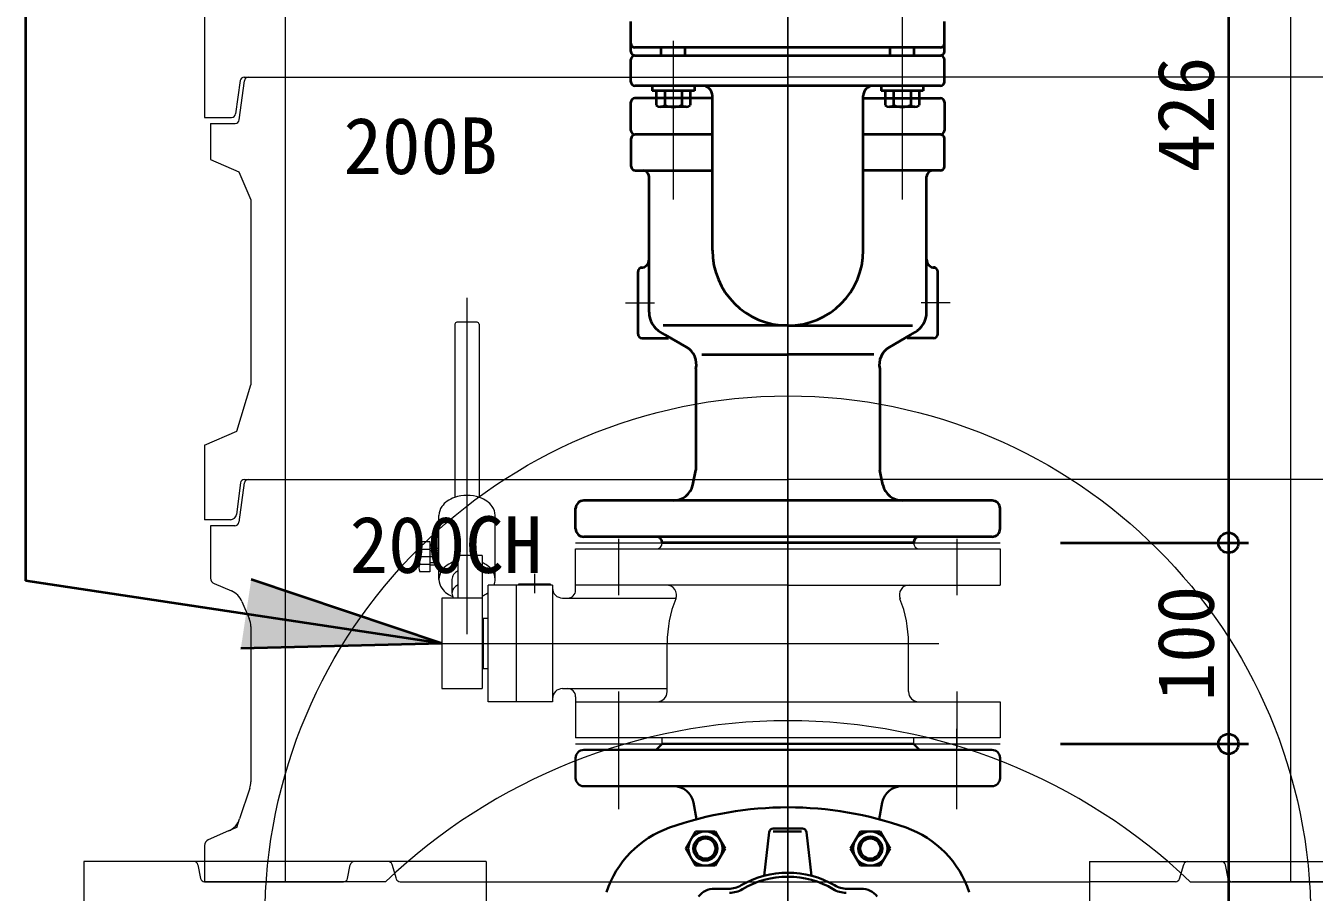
# Model space of a CAD drawing. Units: millimetres at full size, sheet at 1:20. Extents: x -5817 to 7940, y -3160 to 3160.
# Drawn here: x 126 to 766, y 1744 to 2175 of the extents above; entities that cross this region are included whole.
import ezdxf
from ezdxf.enums import TextEntityAlignment as Align

# ---------------------------------------------------------------- set-up
doc = ezdxf.new("R2010")
doc.units = ezdxf.units.MM
doc.header["$LTSCALE"] = 20
doc.header["$PDMODE"] = 32
doc.header["$PDSIZE"] = 10
for name, color, linetype, lineweight in [('0-7_TEMP01', 3, 'Continuous', 18), ('0-8_T字管', 6, 'Continuous', 35), ('0-9_躯体', 7, 'Continuous', 9), ('0-B_消火栓', 2, 'Continuous', 40), ('0-E_寸法', 1, 'Continuous', 40), ('1-3_補修弁', 7, 'Continuous', 9)]:
    doc.layers.add(name, color=color, linetype=linetype, lineweight=lineweight)
doc.layers.add('0-F_注釈', color=1, linetype='Continuous')
doc.styles.add('ＭＳ ゴシック', font='')
doc.styles.get('ＭＳ ゴシック').set_extended_font_data('MS Gothic')

msp = doc.modelspace()

# ---------------------------------------------------------------- linework, layer by layer
at = {"layer": '0-7_TEMP01'}
for p, q in [((504.75, 2374.64), (504.75, 2104.64)), ((504.76, 1918.14), (504.76, 2344.15)), ((561.59, 2231.32), (561.59, 2088.82)), ((504.75, 2174.64), (504.75, 1904.64)), ((504.76, 2174.64), (504.76, 1824.64)), ((447.75, 2167.65), (447.75, 2088.82)), ((345.25, 1872.7), (345.25, 2039.89)), ((424.06, 2037.45), (438.44, 2037.45)), ((585.44, 2037.45), (571.08, 2037.45)), ((504.76, 1974.64), (504.76, 1724.64)), ((504.75, 1803.15), (504.75, 1933.15)), ((399.25, 1918.14), (610.25, 1918.14)), ((420.75, 1892.14), (420.75, 1920.14)), ((588.75, 1920.14), (588.75, 1892.14)), ((319.89, 1911.28), (331.25, 1911.28)), ((504.75, 1884.65), (504.75, 1784.65)), ((317.25, 1868.14), (579.75, 1868.14)), ((504.75, 1399.57), (504.75, 1861.85)), ((420.75, 1816.14), (420.75, 1844.14)), ((588.75, 1844.14), (588.75, 1816.14)), ((420.75, 1785.68), (420.75, 1825.73)), ((588.75, 1785.68), (588.75, 1825.73)), ((399.25, 1818.14), (610.25, 1818.14)), ((504.75, 1818.14), (504.75, 1285.41)), ((354.75, 1749.64), (654.75, 1749.64))]:
    msp.add_line(p, q, dxfattribs=at)
msp.add_circle((504.75, 1731.15), 260, dxfattribs=at)
at = {"layer": '0-8_T字管'}
for p, q in [((606.25, 1815.14), (403.25, 1815.14)), ((442.25, 1818.14), (439.25, 1815.14)), ((442.25, 1818.14), (567.25, 1818.14)), ((567.25, 1818.14), (570.25, 1815.14)), ((399.25, 1801.14), (399.25, 1811.15)), ((610.25, 1801.14), (610.25, 1811.15)), ((606.25, 1797.15), (403.25, 1797.15)), ((457.81, 1789.03), (459.41, 1780.71)), ((551.69, 1789.03), (550.09, 1780.71)), ((453.95, 1766.14), (458.85, 1774.63)), ((458.85, 1774.63), (468.65, 1774.63)), ((473.55, 1766.14), (468.65, 1774.63)), ((511.58, 1774.63), (497.49, 1774.63)), ((511.98, 1776.1), (497.52, 1776.1)), ((535.95, 1766.14), (540.85, 1774.63)), ((540.85, 1774.63), (550.65, 1774.63)), ((555.55, 1766.14), (550.65, 1774.63)), ((495.54, 1774.33), (492.91, 1752.6)), ((513.96, 1774.33), (516.59, 1752.6)), ((458.85, 1757.65), (453.95, 1766.14)), ((468.65, 1757.65), (473.55, 1766.14)), ((540.85, 1757.65), (535.95, 1766.14)), ((550.65, 1757.65), (555.55, 1766.14)), ((458.85, 1757.65), (468.65, 1757.65)), ((540.85, 1757.65), (550.65, 1757.65)), ((468.25, 1746.14), (475.22, 1746.14)), ((541.25, 1746.14), (534.28, 1746.14))]:
    msp.add_line(p, q, dxfattribs=at)
for centre, radius in [((463.75, 1766.14), 8.48), ((545.75, 1766.14), 8.48), ((463.75, 1766.14), 6), ((463.75, 1766.14), 5), ((545.75, 1766.14), 6), ((545.75, 1766.14), 5)]:
    msp.add_circle(centre, radius, dxfattribs=at)
for centre, radius, start, end in [((403.25, 1811.15), 4, 90, 180), ((606.25, 1811.15), 4, 0, 90), ((403.25, 1801.14), 4, 180, 270), ((606.25, 1801.14), 4, 270, 0), ((447.99, 1787.14), 10, 10.886, 90), ((561.51, 1787.14), 10, 90, 169.114), ((504.75, 1610.64), 176, 70.493, 109.507), ((463.01, 1728.47), 51, 109.507, 161.778), ((497.52, 1774.1), 2, 90, 173.107), ((511.98, 1774.1), 2, 6.893, 90), ((546.5, 1728.47), 51, 18.222, 70.493), ((504.75, 1708.14), 46, 59.683, 120.317), ((504.75, 1708.14), 44, 90, 120.862), ((504.75, 1708.14), 44, 59.138, 90), ((468.25, 1736.15), 10, 90, 142.505), ((475.22, 1758.64), 12.5, 270, 300.317), ((475.77, 1756.64), 12.5, 270, 300.862), ((533.74, 1756.64), 12.5, 239.138, 270), ((534.28, 1758.64), 12.5, 239.683, 270), ((541.25, 1736.15), 10, 37.495, 90)]:
    msp.add_arc(centre, radius, start, end, dxfattribs=at)
at = {"layer": '0-9_躯体'}
for p, q in [((254.75, 2349.64), (254.75, 2149.64)), ((754.75, 2349.64), (754.75, 2149.64)), ((214.75, 2192.85), (214.75, 2149.64)), ((214.75, 2149.64), (214.75, 2129.64)), ((232.51, 2147.92), (230.19, 2131.36)), ((231.98, 2128.39), (234.53, 2147.9)), ((234.49, 2149.64), (504.75, 2149.64)), ((254.75, 2149.64), (254.75, 1949.64)), ((775.01, 2149.64), (504.75, 2149.64)), ((754.75, 2149.64), (754.75, 1949.64)), ((214.75, 2129.64), (228.2, 2129.64)), ((217.75, 2126.64), (229.99, 2126.64)), ((217.75, 2126.64), (217.75, 2108.64)), ((217.75, 2108.64), (231.75, 2102.64)), ((231.75, 2102.64), (237.75, 2088.64)), ((237.75, 2088.64), (237.75, 1996.64)), ((230.75, 1973.65), (237.75, 1996.64)), ((214.75, 1966.64), (230.75, 1973.65)), ((214.75, 1966.64), (214.75, 1929.64)), ((232.53, 1947.89), (230.58, 1932.27)), ((234.51, 1947.92), (231.77, 1928.37)), ((234.52, 1949.64), (504.75, 1949.64)), ((254.76, 1949.64), (254.76, 1749.64)), ((774.99, 1949.64), (504.75, 1949.64)), ((754.75, 1949.64), (754.75, 1749.64)), ((227.61, 1929.64), (214.75, 1929.64)), ((217.75, 1926.64), (217.75, 1900.62)), ((229.78, 1926.64), (217.75, 1926.64)), ((229.78, 1926.64), (217.75, 1926.64)), ((219.57, 1897.86), (228.08, 1894.22)), ((233.33, 1888.97), (236.95, 1880.53)), ((237.75, 1876.59), (237.75, 1799.27)), ((237.24, 1796.11), (232.16, 1780.86)), ((226.68, 1774.86), (216.56, 1770.43)), ((230.75, 1776.64), (226.68, 1774.86)), ((230.75, 1776.64), (232.16, 1780.86)), ((214.75, 1767.68), (214.75, 1749.64)), ((354.75, 1759.65), (154.75, 1759.65)), ((154.75, 1759.65), (154.75, 1709.65)), ((211.44, 1758.03), (212.79, 1751.25)), ((285.84, 1751.25), (287.19, 1758.03)), ((310.09, 1751.07), (307.94, 1758.22)), ((354.75, 1759.65), (354.75, 1709.65)), ((654.75, 1759.65), (854.75, 1759.65)), ((654.75, 1759.65), (654.75, 1709.65)), ((699.42, 1751.07), (701.56, 1758.22)), ((723.66, 1751.25), (722.31, 1758.03)), ((304.76, 1749.64), (214.75, 1749.64)), ((214.75, 1749.64), (283.88, 1749.64)), ((312, 1749.64), (354.75, 1749.64)), ((697.5, 1749.64), (654.75, 1749.64)), ((704.75, 1749.64), (794.75, 1749.64)), ((794.75, 1749.64), (725.63, 1749.64))]:
    msp.add_line(p, q, dxfattribs=at)
for centre, radius, start, end in [((234.49, 2147.64), 2, 90, 172.001), ((236.51, 2147.64), 2, 90, 172.569), ((228.2, 2131.65), 2, 270, 352.001), ((229.99, 2128.65), 2, 270, 352.569), ((234.52, 1947.64), 2, 90, 172.876), ((236.5, 1947.64), 2, 90, 172.001), ((227.61, 1932.64), 3, 270, 352.874), ((229.78, 1928.65), 2, 270, 352.001), ((220.75, 1900.62), 3, 180, 246.801), ((224.14, 1885.03), 10, 23.199, 66.802), ((227.75, 1876.59), 10, 0, 23.199), ((504.76, 1539.64), 290, 90, 133.603), ((504.76, 1539.64), 290, 46.397, 90), ((227.75, 1799.27), 10, 341.565, 0), ((222.67, 1784.03), 10, 293.629, 341.565), ((217.75, 1767.68), 3, 113.629, 180), ((209.47, 1757.64), 2, 11.31, 90), ((289.16, 1757.64), 2, 90, 168.691), ((306.03, 1757.64), 2, 16.7, 90), ((703.47, 1757.64), 2, 90, 163.3), ((720.35, 1757.64), 2, 11.309, 90), ((214.75, 1751.64), 2, 191.31, 270), ((283.88, 1751.64), 2, 270, 348.691), ((312, 1751.64), 2, 196.7, 270), ((697.5, 1751.64), 2, 270, 343.3), ((725.63, 1751.64), 2, 191.309, 270)]:
    msp.add_arc(centre, radius, start, end, dxfattribs=at)
at = {"layer": '0-B_消火栓'}
for p, q in [((426.75, 2162.37), (426.75, 2177.37)), ((582.59, 2162.37), (582.59, 2177.37)), ((580.6, 2164.37), (428.75, 2164.37)), ((428.75, 2160.37), (580.6, 2160.37)), ((441.75, 2160.37), (441.75, 2164.37)), ((453.75, 2160.37), (453.75, 2164.37)), ((555.6, 2160.37), (555.6, 2164.37)), ((567.6, 2160.37), (567.6, 2164.37)), ((426.75, 2147.36), (426.75, 2158.37)), ((582.59, 2147.36), (582.59, 2158.37)), ((580.6, 2145.36), (428.75, 2145.36)), ((437.26, 2145.36), (437.26, 2142.87)), ((458.26, 2142.87), (437.26, 2142.87)), ((439.25, 2142.87), (439.25, 2135.66)), ((443.51, 2142.87), (443.51, 2135.66)), ((452.01, 2142.87), (452.01, 2135.66)), ((456.26, 2142.87), (456.26, 2135.66)), ((458.26, 2145.36), (458.26, 2142.87)), ((467.26, 2063.46), (467.26, 2140.36)), ((542.26, 2063.63), (542.26, 2140.36)), ((551.1, 2145.36), (551.1, 2142.87)), ((572.1, 2142.87), (551.1, 2142.87)), ((553.1, 2142.87), (553.1, 2135.66)), ((557.35, 2142.87), (557.35, 2135.66)), ((565.85, 2142.87), (565.85, 2135.66)), ((570.09, 2142.87), (570.09, 2135.66)), ((572.1, 2145.36), (572.1, 2142.87)), ((426.75, 2123.19), (426.75, 2137.19)), ((467.26, 2139.19), (428.75, 2139.19)), ((454.13, 2134.86), (441.38, 2134.86)), ((542.26, 2139.19), (580.6, 2139.19)), ((567.97, 2134.86), (555.22, 2134.86)), ((582.59, 2137.19), (582.59, 2123.19)), ((467.26, 2121.19), (428.75, 2121.19)), ((580.6, 2121.19), (542.26, 2121.19)), ((426.91, 2105.19), (426.91, 2119.19)), ((582.59, 2105.19), (582.59, 2119.19)), ((428.92, 2103.19), (467.26, 2103.19)), ((580.6, 2103.19), (542.26, 2103.19)), ((435.75, 2032.77), (435.75, 2100.19)), ((573.75, 2032.77), (573.75, 2100.19)), ((430.25, 2021.95), (430.25, 2052.95)), ((577.75, 2054.95), (577.25, 2054.95)), ((579.25, 2021.95), (579.25, 2052.95)), ((504.76, 2026.13), (442.82, 2026.13)), ((504.76, 2026.13), (566.69, 2026.13)), ((432.25, 2019.95), (445.39, 2019.95)), ((443.7, 2021.55), (441.49, 2022.82)), ((454.3, 2015.43), (443.7, 2021.55)), ((555.22, 2015.43), (565.81, 2021.55)), ((577.25, 2019.95), (564.12, 2019.95)), ((565.81, 2021.55), (568.02, 2022.82)), ((462.04, 2011.78), (504.76, 2011.78)), ((547.47, 2011.78), (504.76, 2011.78)), ((459.06, 2004.64), (459.06, 1954.33)), ((550.44, 2004.64), (550.44, 1954.33)), ((457.47, 1947.02), (459.06, 1954.33)), ((552.04, 1947.02), (550.44, 1954.33)), ((399.25, 1925.15), (399.25, 1935.35)), ((606.26, 1939.14), (403.25, 1939.14)), ((610.26, 1925.15), (610.26, 1935.14)), ((606.26, 1921.14), (403.25, 1921.14)), ((567.26, 1918.14), (442.26, 1918.14))]:
    msp.add_line(p, q, dxfattribs=at)
for centre, radius, start, end in [((428.75, 2166.37), 2, 180, 270), ((580.6, 2166.37), 2, 270, 0), ((428.75, 2162.37), 2, 180, 270), ((428.75, 2158.37), 2, 90, 180), ((580.6, 2162.37), 2, 270, 0), ((580.6, 2158.37), 2, 0, 90), ((428.75, 2147.36), 2, 180, 270), ((580.6, 2147.36), 2, 270, 0), ((462.26, 2140.36), 5, 0, 90), ((547.25, 2140.36), 5, 90, 180), ((428.75, 2137.19), 2, 90, 180), ((441.38, 2138.09), 3.22, 228.74, 311.26), ((447.75, 2146.55), 11.69, 248.679, 291.321), ((454.13, 2138.09), 3.22, 228.74, 311.26), ((555.22, 2138.09), 3.22, 228.74, 311.26), ((561.59, 2146.55), 11.69, 248.679, 291.321), ((567.97, 2138.09), 3.22, 228.74, 311.26), ((580.6, 2137.19), 2, 0, 90), ((428.75, 2123.19), 2, 180, 270), ((428.92, 2119.19), 2, 90, 180), ((580.6, 2123.19), 2, 270, 0), ((580.6, 2119.19), 2, 0, 90), ((428.92, 2105.19), 2, 180, 270), ((432.75, 2100.19), 3, 0, 90), ((576.75, 2100.19), 3, 90, 180), ((580.6, 2105.19), 2, 270, 0), ((504.76, 2063.63), 37.5, 180, 0), ((431.75, 2058.95), 4, 270, 0), ((577.75, 2058.95), 4, 180, 270), ((432.25, 2052.95), 2, 90, 180), ((577.25, 2052.95), 2, 0, 90), ((447.25, 2032.77), 11.5, 180, 240), ((562.25, 2032.77), 11.5, 300, 0), ((432.25, 2021.95), 2, 180, 270), ((577.25, 2021.95), 2, 270, 0), ((449.3, 2006.77), 10, 347.697, 60), ((560.22, 2006.77), 10, 120, 192.303), ((447.7, 1949.14), 10, 270, 347.697), ((561.81, 1949.14), 10, 192.303, 270), ((403.25, 1935.14), 4, 90, 180), ((606.26, 1935.14), 4, 0, 90), ((403.25, 1925.15), 4, 180, 270), ((606.26, 1925.15), 4, 270, 0), ((439.25, 1918.14), 3, 0, 90), ((570.25, 1918.14), 3, 90, 180)]:
    msp.add_arc(centre, radius, start, end, dxfattribs=at)
at = {"layer": '0-E_寸法'}
for p, q in [((125.84, 1899.17), (125.84, 2379.12)), ((723.8, 2344.15), (723.8, 1918.14)), ((640.25, 1918.14), (733.8, 1918.14)), ((640.25, 1918.14), (733.8, 1918.14)), ((723.8, 1918.14), (723.8, 1818.14)), ((332.75, 1868.14), (125.84, 1899.17)), ((332.75, 1868.14), (237.94, 1899.92)), ((332.75, 1868.14), (232.79, 1865.58)), ((640.25, 1818.14), (733.8, 1818.14)), ((640.25, 1818.14), (733.8, 1818.14)), ((723.8, 1818.14), (723.8, 1599.64))]:
    msp.add_line(p, q, dxfattribs=at)
for p in [(723.8, 1918.14), (723.8, 1818.14)]:
    msp.add_point(p, dxfattribs=at)
msp.add_solid([(232.79, 1865.58), (237.94, 1899.92), (332.75, 1868.14)], dxfattribs=at)
at = {"layer": '1-3_補修弁'}
for p, q in [((339.25, 2026.81), (339.25, 1940.73)), ((350.25, 2027.81), (340.25, 2027.81)), ((351.25, 2026.81), (351.25, 1940.73)), ((331.25, 1899.96), (331.25, 1931.78)), ((359.25, 1899.96), (359.25, 1931.78)), ((321.25, 1916.89), (321.25, 1905.66)), ((321.85, 1918.78), (326.75, 1918.78)), ((326.75, 1918.78), (326.75, 1903.77)), ((442.25, 1918.14), (567.25, 1918.14)), ((321.84, 1915.03), (326.75, 1915.03)), ((331.25, 1915.28), (326.75, 1915.28)), ((326.75, 1914.28), (331.25, 1914.28)), ((340.75, 1890.65), (340.75, 1911.8)), ((352.75, 1911.8), (340.75, 1911.8)), ((352.75, 1911.8), (352.75, 1845.64)), ((399.25, 1915.14), (610.25, 1915.14)), ((399.25, 1894.64), (399.25, 1915.14)), ((610.25, 1915.14), (610.25, 1897.15)), ((321.84, 1907.53), (326.75, 1907.53)), ((326.75, 1903.77), (321.85, 1903.77)), ((326.75, 1908.28), (331.25, 1908.28)), ((326.75, 1907.27), (331.25, 1907.27)), ((337.75, 1899.96), (337.75, 1893.04)), ((387.75, 1897.15), (355.75, 1897.15)), ((355.75, 1868.14), (355.75, 1897.15)), ((369.75, 1897.15), (369.75, 1839.14)), ((370.75, 1897.64), (370.75, 1897.15)), ((386.75, 1897.64), (370.75, 1897.64)), ((378.75, 1902.64), (378.75, 1893.14)), ((386.75, 1897.15), (386.75, 1897.64)), ((387.75, 1897.15), (387.75, 1868.14)), ((504.75, 1897.15), (399.25, 1897.15)), ((504.75, 1897.15), (610.25, 1897.15)), ((352.75, 1890.65), (332.75, 1890.65)), ((332.75, 1890.65), (332.75, 1845.64)), ((392.75, 1890.65), (449.12, 1890.65)), ((352.75, 1880.14), (353.25, 1880.64)), ((353.25, 1880.64), (353.25, 1855.64)), ((353.25, 1880.64), (355.75, 1880.64)), ((355.75, 1839.14), (355.75, 1868.14)), ((387.75, 1868.14), (387.75, 1839.14)), ((444.75, 1844.14), (444.75, 1868.14)), ((564.75, 1844.14), (564.75, 1868.14)), ((353.25, 1855.64), (352.75, 1856.15)), ((353.25, 1855.64), (355.75, 1855.64)), ((332.75, 1845.64), (352.75, 1845.64)), ((392.75, 1845.64), (444.75, 1845.64)), ((387.75, 1839.14), (355.75, 1839.14)), ((399.25, 1841.64), (399.25, 1821.14)), ((399.25, 1839.14), (610.25, 1839.14)), ((610.25, 1839.14), (610.25, 1821.14)), ((610.25, 1821.14), (399.25, 1821.14)), ((442.25, 1818.14), (442.25, 1821.14)), ((567.25, 1821.14), (567.25, 1818.14)), ((567.25, 1818.14), (442.25, 1818.14)), ((567.25, 1818.14), (442.25, 1818.14))]:
    msp.add_line(p, q, dxfattribs=at)
for centre, radius, start, end in [((340.25, 2026.81), 1, 90, 180), ((350.25, 2026.81), 1, 0, 90), ((345.19, 1922.78), 18.91, 89.81123, 109.14223), ((345.31, 1922.78), 18.91, 70.85777, 90.18877), ((338.9, 1931.69), 7.64, 143.77014, 179.30664), ((341.56, 1929.83), 10.9, 124.748, 144.15636), ((343.89, 1926.54), 14.93, 109.1437, 124.86799), ((346.62, 1926.54), 14.93, 55.13202, 70.8563), ((348.94, 1929.83), 10.9, 35.84362, 55.25199), ((351.61, 1931.69), 7.64, 0.69337, 36.22988), ((324.54, 1916.89), 3.29, 144.992, 214.565), ((439.25, 1918.14), 3, 270, 0), ((570.25, 1918.14), 3, 180, 270), ((333.67, 1911.28), 12.42, 162.412, 197.588), ((342.67, 1899.59), 9.94, 101.14176, 111.74811), ((324.54, 1905.66), 3.29, 145.435, 215.008), ((338.9, 1899.87), 7.64, 143.77014, 179.30664), ((341.56, 1898.01), 10.9, 124.748, 144.15636), ((343.89, 1894.71), 14.93, 109.1437, 124.86799), ((343.27, 1898.91), 5.84, 124.74799, 144.15636), ((343.19, 1899.33), 5.45, 116.55799, 126.48115), ((349.03, 1898.96), 10.08, 52.60968, 68.33397), ((348.94, 1898.01), 10.9, 35.84362, 55.25199), ((351.61, 1899.87), 7.64, 0.69337, 36.22988), ((338.9, 1900.06), 7.64, 180.69336, 216.22987), ((341.85, 1899.91), 4.09, 143.77014, 179.30665), ((343.27, 1891.99), 5.84, 124.74801, 144.15638), ((343.19, 1892.41), 5.45, 116.55799, 126.48115), ((352, 1899.98), 7.25, 336.93242, 359.82312), ((444.35, 1892.14), 5, 338.332, 90), ((565.16, 1892.14), 5, 90, 201.668), ((341.56, 1901.91), 10.9, 215.84362, 235.25199), ((342.19, 1902.14), 11.45, 233.33205, 249.05633), ((341.85, 1892.99), 4.09, 143.77013, 179.30664), ((341.85, 1893.09), 4.09, 180.69336, 216.22987), ((338.63, 1890.71), 0.095, 205.74959, 225.15795), ((346.95, 1904.65), 14.29, 293.98819, 305.06812), ((354.13, 1894.94), 2.23, 297.27068, 316.67904), ((392.75, 1895.64), 5, 180, 270), ((395.25, 1894.64), 4, 270, 0), ((504.75, 1868.14), 60, 158.332, 180), ((504.75, 1868.14), 60, 0, 21.668), ((392.75, 1840.65), 5, 90, 180), ((395.25, 1841.64), 4, 0, 90), ((439.75, 1844.14), 5, 270, 0), ((569.75, 1844.14), 5, 180, 270)]:
    msp.add_arc(centre, radius, start, end, dxfattribs=at)

# ---------------------------------------------------------------- texts
at = {"layer": '0-E_寸法', "style": 'ＭＳ ゴシック'}
for s, p in [('426', (725.02, 2102.35)), ('100', (725.02, 1839.35))]:
    msp.add_text(s, height=28.15, rotation=90, dxfattribs=at).set_placement(p, align=Align.BOTTOM_LEFT)
at = {"layer": '0-F_注釈', "style": 'ＭＳ ゴシック'}
for s, p in [('200B', (283.81, 2093.02)), ('200CH', (286.88, 1894.71))]:
    msp.add_text(s, height=28.15, dxfattribs=at).set_placement(p, align=Align.BOTTOM_LEFT)

doc.saveas('drawing.dxf')
